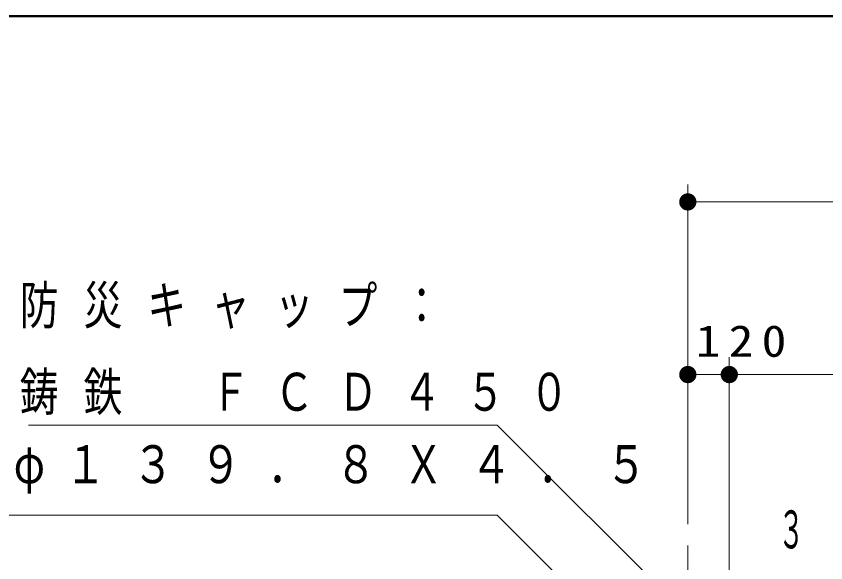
# Model space of a CAD drawing. Units: millimetres on the paper, scale 1:50. Extents: x -365 to 10, y -38 to 257.
# Drawn here: x -137.56 to -90.7, y 225.34 to 257 of the extents above; entities that cross this region are included whole.
import ezdxf
from ezdxf.enums import TextEntityAlignment as Align

# ---------------------------------------------------------------- set-up
doc = ezdxf.new("R2010")
doc.units = ezdxf.units.MM
doc.linetypes.add('USER2', pattern=[6, 3, -1, 1, -1])
doc.layers.add('LY_1', color=7, linetype='Continuous', lineweight=25)
doc.layers.add('LY_2', color=7, linetype='Continuous', lineweight=13)
doc.styles.add('ＭＳ ゴシック', font='')
doc.styles.get('ＭＳ ゴシック').set_extended_font_data('MS Gothic')

# ---------------------------------------------------------------- blocks, each defined once
blk = doc.blocks.new('filled_dot')
at = {"color": 0, "linetype": 'Continuous', "lineweight": -2, "const_width": 1.25}
blk.add_lwpolyline([(-0.625, 0, 1), (0.625, 0, 1)], format="xyb", close=True, dxfattribs=at)

msp = doc.modelspace()

# ---------------------------------------------------------------- linework, layer by layer
at = {"layer": 'LY_1', "lineweight": 13}
for p, q in [((-98.688, 227.575), (-98.688, 247.244)), ((-98.688, 246.244), (-33.888, 246.244)), ((-96.288, 217.153), (-96.288, 237.244)), ((-98.688, 236.244), (-92.401, 236.244)), ((-96.288, 236.244), (-36.288, 236.244))]:
    msp.add_line(p, q, dxfattribs=at)
at = {"layer": 'LY_1', "linetype": 'USER2', "lineweight": 13}
msp.add_line((-98.688, 163.351), (-98.688, 226.575), dxfattribs=at)
at = {"layer": 'LY_1', "lineweight": 13}
for points in [[(-99.158, 222.759), (-109.722, 233.323), (-136.845, 233.323)], [(-99.403, 217.784), (-109.722, 228.103), (-148.906, 228.103)]]:
    msp.add_lwpolyline(points, dxfattribs=at)
at = {"layer": 'LY_2', "lineweight": 50}
msp.add_line((0, 257), (-365, 257), dxfattribs=at)

# ---------------------------------------------------------------- block references
at = {"layer": 'LY_1', "lineweight": 13, "xscale": 0.4, "yscale": 0.4}
for p in [(-98.688, 246.244), (-98.688, 236.244), (-96.288, 236.244)]:
    msp.add_blockref('filled_dot', p, dxfattribs=at)
at = {"layer": 'LY_1', "lineweight": 13, "xscale": 0.4, "yscale": 0.4, "rotation": 180}
msp.add_blockref('filled_dot', (-96.288, 236.244), dxfattribs=at)

# ---------------------------------------------------------------- texts
at = {"layer": 'LY_1', "style": 'ＭＳ ゴシック', "width": 0.5}
msp.add_text('３', height=2.199, dxfattribs=at).set_placement((-92.702, 227.276), align=Align.MIDDLE_CENTER)
at = {"layer": 'LY_1', "style": 'ＭＳ ゴシック'}
for s, insert, char_height, attachment_point in [('\\T1.64;\\W0.75;防災キャップ：', (-137.354, 240.123), 2.199, 4), ('\\T1.33;\\W1.15;120', (-95.37, 237.244), 1.833, 8), ('\\T1.64;\\W0.75;鋳鉄\u3000ＦＣＤ４５０', (-137.354, 235.123), 2.199, 4), ('\\T1.63;\\W0.8;束柱：φ１３９．８Ｘ４．５', (-149.444, 230.753), 2.199, 4)]:
    msp.add_mtext(s, dxfattribs=dict(at, insert=insert, char_height=char_height, attachment_point=attachment_point))

doc.saveas('drawing.dxf')
